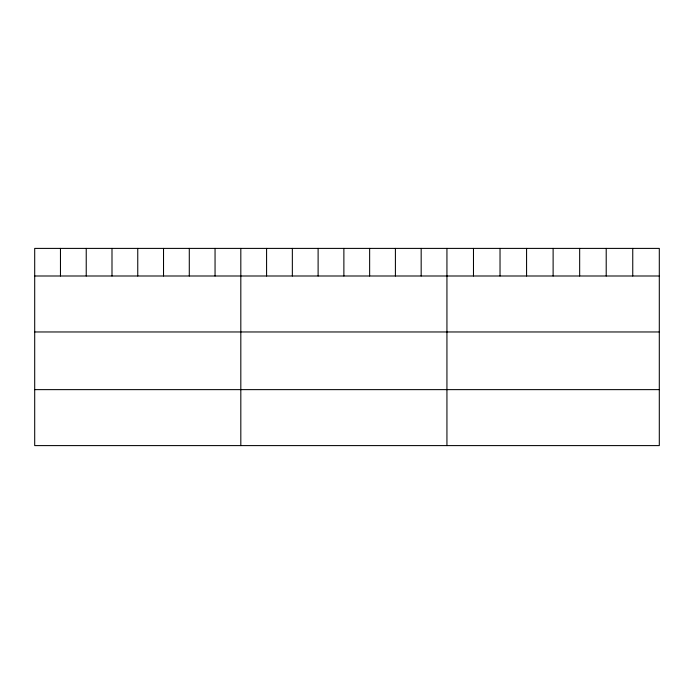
<?xml version="1.0" encoding="UTF-8"?>
<svg xmlns="http://www.w3.org/2000/svg" width="694" height="694" viewBox="0 0 694 694"><rect width="100%" height="100%" fill="white"/><g stroke="black" fill="none" stroke-linecap="round" stroke-linejoin="round"><path stroke-width="1.04" d="M659.3 275.995L659.3 445.6L34.7 445.6L34.7 248.4L659.3 248.4L659.3 275.995L34.7 275.995M34.7 331.966L659.3 331.966M34.7 389.629L659.3 389.629M632.755 248.4L632.755 275.995M606.209 248.4L606.209 275.995M579.664 248.4L579.664 275.995M553.118 248.4L553.118 275.995M526.572 248.4L526.572 275.995M500.027 248.4L500.027 275.995M473.481 248.4L473.481 275.995M446.936 248.4L446.936 445.6M421.171 248.4L421.171 275.995M395.407 248.4L395.407 275.995M369.642 248.4L369.642 275.995M343.877 248.4L343.877 275.995M318.112 248.4L318.112 275.995M292.348 248.4L292.348 275.995M266.583 248.4L266.583 275.995M240.818 248.4L240.818 445.6M215.053 248.4L215.053 275.995M189.288 248.4L189.288 275.995M163.524 248.4L163.524 275.995M137.759 248.4L137.759 275.995M111.994 248.4L111.994 275.995M86.23 248.4L86.23 275.995M60.465 248.4L60.465 275.995"/></g></svg>
